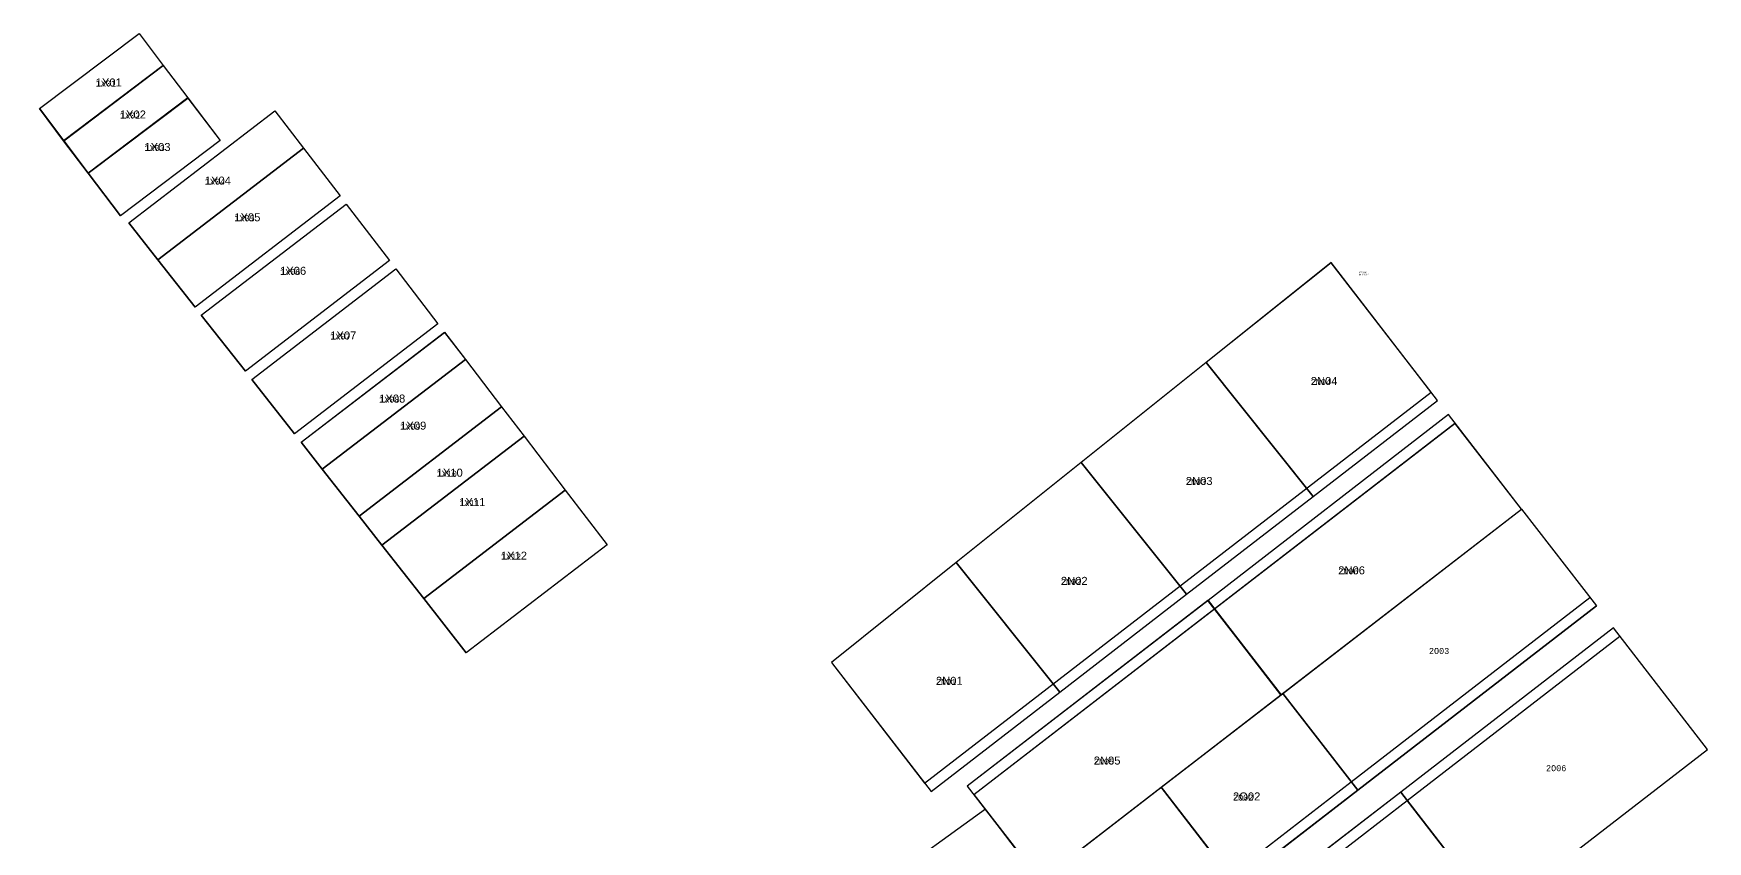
# Model space of a CAD drawing. Extents: x -1000 to 923337, y -51827 to 323191.
# Drawn here: x 206929 to 346414, y 131148 to 198514 of the extents above; entities that cross this region are included whole.
import ezdxf

# ---------------------------------------------------------------- set-up
doc = ezdxf.new("R2010")
doc.units = 0
doc.header["$PDMODE"] = 35
doc.header["$PDSIZE"] = 1
for name, color, linetype in [('pntdesc', 1, 'Continuous'), ('pntelev', 2, 'Continuous'), ('punti tracciati', 7, 'Continuous'), ('WF nome aree GPS', 7, 'Continuous'), ('WF nuovi punti', 6, 'Continuous'), ('WF_ingombro_stive_2', 1, 'Continuous'), ('WF_lato_di_accesso', 40, 'Continuous'), ('WF_nome_aree_GPS', 7, 'Continuous'), ('WF_tracciatura', 30, 'Continuous')]:
    doc.layers.add(name, color=color, linetype=linetype)
for name, color, linetype, lineweight in [('WF ingombro stive 2', 1, 'Continuous', 30), ('WF lato di accesso', 40, 'Continuous', 30), ('WF piazzole', 6, 'Continuous', 30), ('WF tracciatura', 30, 'Continuous', 30)]:
    doc.layers.add(name, color=color, linetype=linetype, lineweight=lineweight)
doc.layers.get('punti tracciati').off()
doc.styles.add('FONTSTYLE_1', font='arial.ttf', dxfattribs={"height": 0.2})
doc.styles.add('FONTSTYLE_2', font='arial.ttf', dxfattribs={"height": 0.2})
doc.styles.get("Standard").update_dxf_attribs({"font": 'consola.ttf', "height": 500})

# ---------------------------------------------------------------- blocks, each defined once
blk = doc.blocks.new('Croce___ATS')
at = {"color": 0}
for p, q in [((-0.5, 0), (0.5, 0)), ((0, -0.5), (0, 0.5))]:
    blk.add_line(p, q, dxfattribs=at)
blk = doc.blocks.new('T_P_7')
blk.add_point((0, 0))
at = {"xscale": 2, "yscale": 2}
blk.add_blockref('Croce___ATS', (0, 0), dxfattribs=at)
at = {"color": 7, "insert": (0, 0), "char_height": 5.586, "attachment_point": 7, "style": 'FONTSTYLE_1'}
blk.add_mtext('541', dxfattribs=at)
blk = doc.blocks.new('T_P_184')
at = {"color": 7}
blk.add_point((0, 0), dxfattribs=at)
blk.add_blockref('Croce___ATS', (0, 0), dxfattribs=at)
at = {"color": 7, "insert": (0, 0), "char_height": 1.333, "attachment_point": 7, "style": 'FONTSTYLE_1'}
blk.add_mtext('1178', dxfattribs=at)
blk = doc.blocks.new('T_P_185')
at = {"color": 7}
blk.add_point((0, 0), dxfattribs=at)
blk.add_blockref('Croce___ATS', (0, 0), dxfattribs=at)
at = {"color": 7, "insert": (0, 0), "char_height": 1.333, "attachment_point": 7, "style": 'FONTSTYLE_1'}
blk.add_mtext('1179', dxfattribs=at)
blk = doc.blocks.new('T_P_186')
at = {"color": 7}
blk.add_point((0, 0), dxfattribs=at)
blk.add_blockref('Croce___ATS', (0, 0), dxfattribs=at)
at = {"color": 7, "insert": (0, 0), "char_height": 1.333, "attachment_point": 7, "style": 'FONTSTYLE_1'}
blk.add_mtext('1180', dxfattribs=at)
blk = doc.blocks.new('T_P_187')
at = {"color": 7}
blk.add_point((0, 0), dxfattribs=at)
blk.add_blockref('Croce___ATS', (0, 0), dxfattribs=at)
at = {"color": 7, "insert": (0, 0), "char_height": 1.333, "attachment_point": 7, "style": 'FONTSTYLE_1'}
blk.add_mtext('1181', dxfattribs=at)
blk = doc.blocks.new('T_P_188')
at = {"color": 7}
blk.add_point((0, 0), dxfattribs=at)
blk.add_blockref('Croce___ATS', (0, 0), dxfattribs=at)
at = {"color": 7, "insert": (0, 0), "char_height": 1.333, "attachment_point": 7, "style": 'FONTSTYLE_1'}
blk.add_mtext('1182', dxfattribs=at)
blk = doc.blocks.new('T_P_189')
at = {"color": 7}
blk.add_point((0, 0), dxfattribs=at)
blk.add_blockref('Croce___ATS', (0, 0), dxfattribs=at)
at = {"color": 7, "insert": (0, 0), "char_height": 1.333, "attachment_point": 7, "style": 'FONTSTYLE_1'}
blk.add_mtext('1183', dxfattribs=at)
blk = doc.blocks.new('T_P_190')
at = {"color": 7}
blk.add_point((0, 0), dxfattribs=at)
blk.add_blockref('Croce___ATS', (0, 0), dxfattribs=at)
at = {"color": 7, "insert": (0, 0), "char_height": 1.333, "attachment_point": 7, "style": 'FONTSTYLE_1'}
blk.add_mtext('1184', dxfattribs=at)
blk = doc.blocks.new('T_P_191')
at = {"color": 7}
blk.add_point((0, 0), dxfattribs=at)
blk.add_blockref('Croce___ATS', (0, 0), dxfattribs=at)
at = {"color": 7, "insert": (0, 0), "char_height": 1.333, "attachment_point": 7, "style": 'FONTSTYLE_1'}
blk.add_mtext('1185', dxfattribs=at)
blk = doc.blocks.new('T_P_194')
at = {"color": 7}
blk.add_point((0, 0), dxfattribs=at)
blk.add_blockref('Croce___ATS', (0, 0), dxfattribs=at)
at = {"color": 7, "insert": (0, 0), "char_height": 1.333, "attachment_point": 7, "style": 'FONTSTYLE_1'}
blk.add_mtext('1189', dxfattribs=at)
blk = doc.blocks.new('T_P_195')
at = {"color": 7}
blk.add_point((0, 0), dxfattribs=at)
blk.add_blockref('Croce___ATS', (0, 0), dxfattribs=at)
at = {"color": 7, "insert": (0, 0), "char_height": 1.333, "attachment_point": 7, "style": 'FONTSTYLE_1'}
blk.add_mtext('1190', dxfattribs=at)
blk = doc.blocks.new('T_P_285')
at = {"color": 7}
blk.add_point((0, 0), dxfattribs=at)
blk.add_blockref('Croce___ATS', (0, 0), dxfattribs=at)
at = {"color": 7, "insert": (0, 0), "char_height": 1.333, "attachment_point": 7, "style": 'FONTSTYLE_1'}
blk.add_mtext('1280', dxfattribs=at)
blk = doc.blocks.new('T_P_286')
at = {"color": 7}
blk.add_point((0, 0), dxfattribs=at)
blk.add_blockref('Croce___ATS', (0, 0), dxfattribs=at)
at = {"color": 7, "insert": (0, 0), "char_height": 1.333, "attachment_point": 7, "style": 'FONTSTYLE_1'}
blk.add_mtext('1281', dxfattribs=at)
blk = doc.blocks.new('T_P_287')
at = {"color": 7}
blk.add_point((0, 0), dxfattribs=at)
blk.add_blockref('Croce___ATS', (0, 0), dxfattribs=at)
at = {"color": 7, "insert": (0, 0), "char_height": 1.333, "attachment_point": 7, "style": 'FONTSTYLE_1'}
blk.add_mtext('1282', dxfattribs=at)
blk = doc.blocks.new('T_P_288')
at = {"color": 7}
blk.add_point((0, 0), dxfattribs=at)
blk.add_blockref('Croce___ATS', (0, 0), dxfattribs=at)
at = {"color": 7, "insert": (0, 0), "char_height": 1.333, "attachment_point": 7, "style": 'FONTSTYLE_1'}
blk.add_mtext('1283', dxfattribs=at)
blk = doc.blocks.new('T_P_289')
at = {"color": 7}
blk.add_point((0, 0), dxfattribs=at)
blk.add_blockref('Croce___ATS', (0, 0), dxfattribs=at)
at = {"color": 7, "insert": (0, 0), "char_height": 1.333, "attachment_point": 7, "style": 'FONTSTYLE_1'}
blk.add_mtext('1284', dxfattribs=at)
blk = doc.blocks.new('T_P_290')
at = {"color": 7}
blk.add_point((0, 0), dxfattribs=at)
blk.add_blockref('Croce___ATS', (0, 0), dxfattribs=at)
at = {"color": 7, "insert": (0, 0), "char_height": 1.333, "attachment_point": 7, "style": 'FONTSTYLE_1'}
blk.add_mtext('1285', dxfattribs=at)
blk = doc.blocks.new('T_P_291')
at = {"color": 7}
blk.add_point((0, 0), dxfattribs=at)
blk.add_blockref('Croce___ATS', (0, 0), dxfattribs=at)
at = {"color": 7, "insert": (0, 0), "char_height": 1.333, "attachment_point": 7, "style": 'FONTSTYLE_1'}
blk.add_mtext('1287', dxfattribs=at)
blk = doc.blocks.new('T_P_292')
at = {"color": 7}
blk.add_point((0, 0), dxfattribs=at)
blk.add_blockref('Croce___ATS', (0, 0), dxfattribs=at)
at = {"color": 7, "insert": (0, 0), "char_height": 1.333, "attachment_point": 7, "style": 'FONTSTYLE_1'}
blk.add_mtext('1288', dxfattribs=at)
blk = doc.blocks.new('T_P_293')
at = {"color": 7}
blk.add_point((0, 0), dxfattribs=at)
blk.add_blockref('Croce___ATS', (0, 0), dxfattribs=at)
at = {"color": 7, "insert": (0, 0), "char_height": 1.333, "attachment_point": 7, "style": 'FONTSTYLE_1'}
blk.add_mtext('1289', dxfattribs=at)
blk = doc.blocks.new('T_P_294')
at = {"color": 7}
blk.add_point((0, 0), dxfattribs=at)
blk.add_blockref('Croce___ATS', (0, 0), dxfattribs=at)
at = {"color": 7, "insert": (0, 0), "char_height": 1.333, "attachment_point": 7, "style": 'FONTSTYLE_1'}
blk.add_mtext('1290', dxfattribs=at)
blk = doc.blocks.new('T_P_295')
at = {"color": 7}
blk.add_point((0, 0), dxfattribs=at)
blk.add_blockref('Croce___ATS', (0, 0), dxfattribs=at)
at = {"color": 7, "insert": (0, 0), "char_height": 1.333, "attachment_point": 7, "style": 'FONTSTYLE_1'}
blk.add_mtext('1291', dxfattribs=at)
blk = doc.blocks.new('T_P_296')
at = {"color": 7}
blk.add_point((0, 0), dxfattribs=at)
blk.add_blockref('Croce___ATS', (0, 0), dxfattribs=at)
at = {"color": 7, "insert": (0, 0), "char_height": 1.333, "attachment_point": 7, "style": 'FONTSTYLE_1'}
blk.add_mtext('1292', dxfattribs=at)
blk = doc.blocks.new('T_P_297')
at = {"color": 7}
blk.add_point((0, 0), dxfattribs=at)
blk.add_blockref('Croce___ATS', (0, 0), dxfattribs=at)
at = {"color": 7, "insert": (0, 0), "char_height": 1.333, "attachment_point": 7, "style": 'FONTSTYLE_1'}
blk.add_mtext('1293', dxfattribs=at)
blk = doc.blocks.new('T_P_298')
at = {"color": 7}
blk.add_point((0, 0), dxfattribs=at)
blk.add_blockref('Croce___ATS', (0, 0), dxfattribs=at)
at = {"color": 7, "insert": (0, 0), "char_height": 1.333, "attachment_point": 7, "style": 'FONTSTYLE_1'}
blk.add_mtext('1294', dxfattribs=at)
blk = doc.blocks.new('T_P_299')
at = {"color": 7}
blk.add_point((0, 0), dxfattribs=at)
blk.add_blockref('Croce___ATS', (0, 0), dxfattribs=at)
at = {"color": 7, "insert": (0, 0), "char_height": 1.333, "attachment_point": 7, "style": 'FONTSTYLE_1'}
blk.add_mtext('1295', dxfattribs=at)
blk = doc.blocks.new('T_P_300')
at = {"color": 7}
blk.add_point((0, 0), dxfattribs=at)
blk.add_blockref('Croce___ATS', (0, 0), dxfattribs=at)
at = {"color": 7, "insert": (0, 0), "char_height": 1.333, "attachment_point": 7, "style": 'FONTSTYLE_1'}
blk.add_mtext('1296', dxfattribs=at)
blk = doc.blocks.new('T_P_301')
at = {"color": 7}
blk.add_point((0, 0), dxfattribs=at)
blk.add_blockref('Croce___ATS', (0, 0), dxfattribs=at)
at = {"color": 7, "insert": (0, 0), "char_height": 1.333, "attachment_point": 7, "style": 'FONTSTYLE_1'}
blk.add_mtext('1298', dxfattribs=at)
blk = doc.blocks.new('punti tracciatura 2')
at = {"layer": 'WF_ingombro_stive_2', "ltscale": 0.5}
for p, q in [((1346643, -3367.18, 271.99), (1346651.37, -3377.65, 271.99)), ((1346632.59, -3375.51, 271.99), (1346640.82, -3385.8, 271.99)), ((1346622.19, -3383.84, 271.99), (1346630.27, -3393.96, 271.99))]:
    blk.add_line(p, q, dxfattribs=at)
at = {"layer": 'WF_ingombro_stive_2', "ltscale": 0.5, "flags": 128}
for points, elevation in [([(1346554.09, -3339.74), (1346556.11, -3342.41), (1346547.81, -3348.68), (1346545.8, -3346.01)], 274.13), ([(1346556.11, -3342.41), (1346558.16, -3345.12), (1346549.86, -3351.39), (1346547.81, -3348.68)], 274.2), ([(1346558.16, -3345.12), (1346560.84, -3348.67), (1346552.55, -3354.94), (1346549.86, -3351.39)], 274.33), ([(1346553.24, -3355.52), (1346565.41, -3346.19), (1346567.79, -3349.31), (1346555.67, -3358.61)], 274.07), ([(1346555.67, -3358.61), (1346567.79, -3349.31), (1346570.84, -3353.29), (1346558.76, -3362.55)], 274.07), ([(1346559.28, -3363.22), (1346571.35, -3353.96), (1346574.97, -3358.68), (1346562.95, -3367.9)], 274.04), ([(1346563.49, -3368.58), (1346575.5, -3359.37), (1346579, -3363.95), (1346567.04, -3373.12)], 274.1), ([(1346567.59, -3373.82), (1346579.54, -3364.66), (1346581.28, -3366.93), (1346569.36, -3376.07)], 274.08), ([(1346569.36, -3376.07), (1346581.28, -3366.93), (1346584.3, -3370.87), (1346572.42, -3379.98)], 274.04), ([(1346572.42, -3379.98), (1346584.3, -3370.87), (1346586.17, -3373.31), (1346574.32, -3382.4)], 274.08), ([(1346574.32, -3382.4), (1346586.17, -3373.31), (1346589.61, -3377.81), (1346577.81, -3386.85)], 274.05), ([(1346577.81, -3386.85), (1346589.61, -3377.81), (1346593.11, -3382.37), (1346581.36, -3391.38)], 274.05)]:
    blk.add_lwpolyline(points, close=True, dxfattribs=dict(at, elevation=elevation))
for points, elevation in [([(1346661.75, -3369.64), (1346653.41, -3358.85), (1346643, -3367.18)], 271.99), ([(1346651.37, -3377.65), (1346643, -3367.18), (1346632.59, -3375.51)], 271.99), ([(1346643.7, -3387.71), (1346649.24, -3394.88), (1346669.28, -3379.39), (1346663.74, -3372.23)], 271.99), ([(1346640.82, -3385.8), (1346632.59, -3375.51), (1346622.19, -3383.84)], 271.99), ([(1346630.27, -3393.96), (1346622.19, -3383.84), (1346611.78, -3392.18), (1346619.55, -3402.23)], 271.99), ([(1346623.64, -3403.19), (1346629.19, -3410.37), (1346649.24, -3394.88), (1346643.7, -3387.71)], 271.99), ([(1346644.96, -3409.96), (1346639.27, -3402.58), (1346649.4, -3394.76), (1346655.1, -3402.13)], 271.99), ([(1346634.83, -3417.79), (1346629.13, -3410.41), (1346639.27, -3402.58), (1346644.96, -3409.96)], 271.99), ([(1346649.27, -3411.78), (1346656.57, -3421.24), (1346667.07, -3413.13), (1346659.76, -3403.68)], 270.15)]:
    blk.add_lwpolyline(points, dxfattribs=dict(at, elevation=elevation))
at = {"layer": 'WF_lato_di_accesso', "ltscale": 0.5}
for p, q in [((1346545.8, -3346.01, 274.13), (1346547.81, -3348.68, 274.13)), ((1346547.81, -3348.68, 274.13), (1346549.86, -3351.39, 274.33)), ((1346549.86, -3351.39, 274.33), (1346552.55, -3354.94, 274.33)), ((1346553.24, -3355.52, 274.07), (1346555.67, -3358.61, 274.07)), ((1346555.67, -3358.61, 274.07), (1346558.76, -3362.55, 274.07)), ((1346559.28, -3363.22, 274.04), (1346562.95, -3367.9, 274.04)), ((1346563.49, -3368.58, 274.1), (1346567.04, -3373.12, 274.1)), ((1346567.59, -3373.82, 274.08), (1346569.36, -3376.07, 274.04)), ((1346569.36, -3376.07, 274.08), (1346572.42, -3379.98, 274.04)), ((1346572.42, -3379.98, 274.04), (1346574.32, -3382.4, 274.08)), ((1346574.32, -3382.4, 274.08), (1346577.81, -3386.85, 274.05)), ((1346577.81, -3386.85, 274.05), (1346581.36, -3391.38, 274.05))]:
    blk.add_line(p, q, dxfattribs=at)
at = {"layer": 'WF_tracciatura', "ltscale": 0.5}
for p, q in [((1346619.55, -3402.23, 271.99), (1346661.75, -3369.64, 271.99)), ((1346623.64, -3403.19, 271.99), (1346663.74, -3372.23, 271.99)), ((1346634.83, -3417.79, 271.99), (1346655.1, -3402.13, 271.99)), ((1346638.77, -3419.89, 270.15), (1346659.76, -3403.68, 270.15))]:
    blk.add_line(p, q, dxfattribs=at)
at = {"color": 7}
for name, p in [('T_P_285', (1346545.8, -3346.01, 274.13)), ('T_P_286', (1346547.81, -3348.68, 274.13)), ('T_P_287', (1346549.86, -3351.39, 274.2)), ('T_P_288', (1346552.55, -3354.94, 274.33)), ('T_P_289', (1346553.24, -3355.52, 274.07)), ('T_P_290', (1346555.67, -3358.61, 274.07)), ('T_P_291', (1346558.76, -3362.55, 274.07)), ('T_P_292', (1346559.28, -3363.22, 274.04)), ('T_P_293', (1346562.95, -3367.9, 274.04)), ('T_P_294', (1346563.49, -3368.58, 274.1)), ('T_P_188', (1346661.75, -3369.64, 271.99)), ('T_P_189', (1346663.74, -3372.23, 271.99)), ('T_P_295', (1346567.04, -3373.12, 274.1)), ('T_P_296', (1346567.59, -3373.82, 274.08)), ('T_P_297', (1346569.36, -3376.07, 274.04)), ('T_P_187', (1346651.37, -3377.65, 271.99)), ('T_P_298', (1346572.42, -3379.98, 274.08)), ('T_P_299', (1346574.32, -3382.4, 274.08)), ('T_P_186', (1346640.82, -3385.8, 271.99)), ('T_P_300', (1346577.81, -3386.85, 274.05)), ('T_P_190', (1346643.7, -3387.71, 271.99)), ('T_P_301', (1346581.36, -3391.38, 274.05)), ('T_P_185', (1346630.27, -3393.96, 271.99)), ('T_P_184', (1346619.55, -3402.23, 271.99)), ('T_P_191', (1346623.64, -3403.19, 271.99)), ('T_P_194', (1346655.1, -3402.13, 271.99)), ('T_P_195', (1346659.76, -3403.68, 270.15))]:
    blk.add_blockref(name, p, dxfattribs=at)
blk.add_blockref('T_P_7', (1346655.34, -3359.63, 272.94))
at = {"layer": 'pntdesc', "insert": (1346655.73, -3359.85, 272.94), "char_height": 0.133, "attachment_point": 4, "style": 'FONTSTYLE_2'}
blk.add_mtext('Muro CLS', dxfattribs=at)
at = {"layer": 'pntelev', "insert": (1346655.73, -3359.68, 272.94), "char_height": 0.133, "attachment_point": 4, "style": 'FONTSTYLE_2'}
blk.add_mtext('272.939', dxfattribs=at)
at = {"layer": 'WF_nome_aree_GPS', "char_height": 0.667, "attachment_point": 7, "style": 'FONTSTYLE_2'}
for s, insert in [('1X01', (1346550.48, -3344.17, 271.99)), ('1X02', (1346552.49, -3346.84, 271.97)), ('1X03', (1346554.54, -3349.55, 272.19)), ('1X04', (1346559.57, -3352.35, 271.99)), ('1X05', (1346562.03, -3355.41, 272)), ('1X06', (1346565.84, -3359.87, 271.9)), ('1X07', (1346570.02, -3365.26, 271.96)), ('2N04', (1346651.72, -3369.06, 270.32)), ('1X08', (1346574.1, -3370.52, 271.94)), ('1X09', (1346575.85, -3372.78, 271.9)), ('1X10', (1346578.89, -3376.7, 271.94)), ('2N03', (1346641.31, -3377.39, 270.32)), ('1X11', (1346580.77, -3379.14, 271.9)), ('1X12', (1346584.24, -3383.61, 271.9)), ('2N02', (1346630.9, -3385.72, 270.32)), ('2N06', (1346654.01, -3384.84, 270.32)), ('2N01', (1346620.49, -3394.05, 270.32)), ('2N05', (1346633.64, -3400.7, 270.32)), ('2O02', (1346645.24, -3403.69, 270.32))]:
    blk.add_mtext(s, dxfattribs=dict(at, insert=insert))

msp = doc.modelspace()

# ---------------------------------------------------------------- linework, layer by layer
at = {"layer": 'WF ingombro stive 2'}
for points, elevation in [([(215724.3, 198513.7), (217741, 195844.8), (209445.6, 189575.6), (207428.6, 192244.6), (215724.3, 198513.7)], 2141), ([(217741.3, 195844.8), (219790.9, 193134.3), (211494.4, 186864.5), (209445.6, 189575.6), (217741.3, 195844.8)], 2207.4), ([(219789.8, 193133.4), (222473.6, 189581.8), (214179.6, 183311.5), (211494.5, 186864.5), (219789.8, 193133.4)], 2340.1), ([(214876, 182738.7), (227037.4, 192064.3), (229423.5, 188947.8), (217298, 179649.6), (214876, 182738.7)], 2075.8), ([(217298, 179649.6), (229423.5, 188947.8), (232471.7, 184966.6), (220391.9, 175703.5), (217298, 179649.6)], 2075.8), ([(220912.6, 175039.5), (232984.6, 184296.7), (236599.7, 179575.1), (224581.9, 170359.4), (220912.6, 175039.5)], 2053.5), ([(225118.7, 169674.8), (237128.5, 178884.5), (240633.4, 174306.7), (228676.3, 165137.4), (225118.7, 169674.8)], 2112), ([(229224.8, 164437.8), (241173.8, 173600.9), (242913.5, 171328.8), (230990.6, 162185.7), (229224.8, 164437.8)], 2091.8), ([(230990.6, 162185.7), (242913.4, 171328.9), (245930.1, 167388.8), (234052.5, 158280.4), (230990.6, 162185.7)], 2053.2), ([(234052.5, 158280.4), (245930.1, 167388.8), (247800.7, 164945.6), (235951.2, 155858.8), (234052.5, 158280.4)], 2084.8), ([(235951.2, 155858.8), (247800.7, 164945.6), (251243.4, 160449.1), (239445.7, 151401.8), (235951.2, 155858.8)], 2054.1), ([(239445.7, 151401.8), (251243.4, 160449.1), (254737.7, 155885.4), (242992.5, 146878.1), (239445.7, 151401.8)], 2054.1)]:
    msp.add_lwpolyline(points, dxfattribs=dict(at, elevation=elevation))
for points in [[(304635.3, 171076.1), (313552.7, 159915.4), (323916.7, 167921), (315043.7, 179407.9), (304635.3, 171076.1)], [(294226.9, 162744.3), (302999.9, 151763.9), (313552.7, 159915.4), (304635.3, 171076.1), (294226.9, 162744.3)], [(283818.6, 154412.5), (292447.2, 143612.5), (302999.9, 151763.9), (294226.9, 162744.3), (283818.6, 154412.5)], [(281718.3, 135325.1), (292447.2, 143612.5), (283818.6, 154412.5), (273410.2, 146080.7), (281718.3, 135325.1)]]:
    msp.add_lwpolyline(points, dxfattribs=at)
for points in [[(330908.2, 158869.8), (324825.9, 166736.1), (304794.9, 151246.9), (310877.2, 143380.5)], [(330914.5, 158865.6), (337149.8, 150793.4), (317265.7, 135426.7), (311030.4, 143498.9)], [(310877.2, 143380.5), (304790.9, 151252), (284733.6, 135758.8), (290819.8, 127887.3)], [(311030.4, 143498.9), (317265.7, 135426.7), (307132.8, 127599.5), (300897.4, 135671.7)], [(300897.4, 135671.7), (307132.8, 127599.5), (296999.8, 119772.4), (290764.5, 127844.6)]]:
    msp.add_lwpolyline(points, close=True, dxfattribs=at)
for points, elevation in [([(346413.7, 138809.3), (338567.9, 148958.9), (320855.8, 135277.4), (328698.1, 125125.1)], -1837.3), ([(328697.6, 125125.5), (320855.8, 135277.4), (310361.2, 127171), (318203, 117019.1)], -1837.7)]:
    msp.add_lwpolyline(points, close=True, dxfattribs=dict(at, elevation=elevation))
at = {"layer": 'WF lato di accesso'}
for p, q in [((207428.6, 192244.6, 2141), (209445.6, 189575.6, 2141)), ((209445.6, 189575.6, 2141), (211494.5, 186864.5, 2340.1)), ((211494.5, 186864.5, 2340.1), (214179.6, 183311.5, 2340.1)), ((214876, 182738.7, 2075.8), (217298, 179649.6, 2075.8)), ((217298, 179649.6, 2075.8), (220391.9, 175703.5, 2075.8)), ((220912.6, 175039.5, 2053.5), (224581.9, 170359.4, 2053.5)), ((225118.7, 169674.8, 2112), (228676.3, 165137.4, 2112)), ((313552.7, 159915.4), (323916.7, 167921)), ((324825.9, 166736.1), (304794.9, 151246.9)), ((229224.8, 164437.8, 2091.8), (230990.6, 162185.7, 2053.2)), ((230990.6, 162185.7, 2091.8), (234052.5, 158280.4, 2053.2)), ((302999.9, 151763.9), (313552.7, 159915.4)), ((234052.5, 158280.4, 2053.2), (235951.2, 155858.8, 2084.8)), ((235951.2, 155858.8, 2084.8), (239445.7, 151401.8, 2054.1)), ((239445.7, 151401.8, 2054.1), (242992.5, 146878.1, 2054.1)), ((304794.9, 151246.9), (284733.6, 135758.8)), ((292447.2, 143612.5), (302999.9, 151763.9)), ((317265.7, 135426.7), (337149.8, 150793.4)), ((338567.9, 148958.9, -1837.3), (320855.8, 135277.4, -1837.7)), ((281718.3, 135325.1), (292447.2, 143612.5)), ((307132.8, 127599.5), (317265.7, 135426.7)), ((320855.8, 135277.4, -1837.7), (310361.2, 127171, -1837.7))]:
    msp.add_line(p, q, dxfattribs=at)
at = {"layer": 'WF nuovi punti'}
msp.add_point((286245, 133833), dxfattribs=at)
at = {"layer": 'WF piazzole', "elevation": -1124.9}
msp.add_lwpolyline([(286245.5, 133833.1), (277726, 127684.4), (290053.9, 112696.3), (297675.3, 118880.5), (286245.5, 133833.1)], dxfattribs=at)
at = {"layer": 'WF tracciatura'}
for p, q in [((281179.8, 136022.2), (323378.2, 168618.1)), ((285271.9, 135061.5), (325376.2, 166023.5)), ((316727.2, 136123.8), (336615.3, 151485.4)), ((321394.5, 134580, -1837.7), (339102, 148268.1, -1837.3)), ((296461.3, 120469.5), (316727.2, 136123.8)), ((300405.2, 118367.5, -1837.7), (321394.5, 134580, -1837.7))]:
    msp.add_line(p, q, dxfattribs=at)

# ---------------------------------------------------------------- block references
at = {"layer": 'punti tracciati', "xscale": 1000, "yscale": 1000, "zscale": 1000}
msp.add_blockref('punti tracciatura 2', (-1346338367.3, 3538255.9, -271991), dxfattribs=at)

# ---------------------------------------------------------------- texts
at = {"layer": 'WF nome aree GPS'}
for s, p in [('1X01', (212110, 194090)), ('1X02', (214127.1, 191421.2, -20.7)), ('1X03', (216175.7, 188709.8, 199.1)), ('1X04', (221204.3, 185904.6, -3.2)), ('1X05', (223667.1, 182846.8, 12.6)), ('1X06', (227476.8, 178385.9, -87.5)), ('1X07', (231651.8, 172997.5, -29)), ('2N04', (313349.7, 169199.2, -1676.3)), ('1X08', (235727.5, 167737.2, -49.2)), ('1X09', (237480.1, 165475.1, -87.8)), ('1X10', (240521.7, 161554.1, -56.2)), ('2N03', (302941.4, 160867.4, -1676.3)), ('1X11', (242404.1, 159120, -86.9)), ('1X12', (245872.7, 154643.3, -86.9)), ('2N06', (315638.8, 153419, -1676.3)), ('2N02', (292533, 152535.6, -1676.3)), ('2O03', (323199.6, 146786.8, -1676.3)), ('2N01', (282124.6, 144203.8, -1676.3)), ('2N05', (295273.9, 137559.9, -1676.3)), ('2O06', (332956, 137012.7, -1676.3)), ('2O02', (306873.6, 134564.1, -1676.3))]:
    msp.add_text(s, height=500, dxfattribs=at).set_placement(p)

doc.saveas('drawing.dxf')
